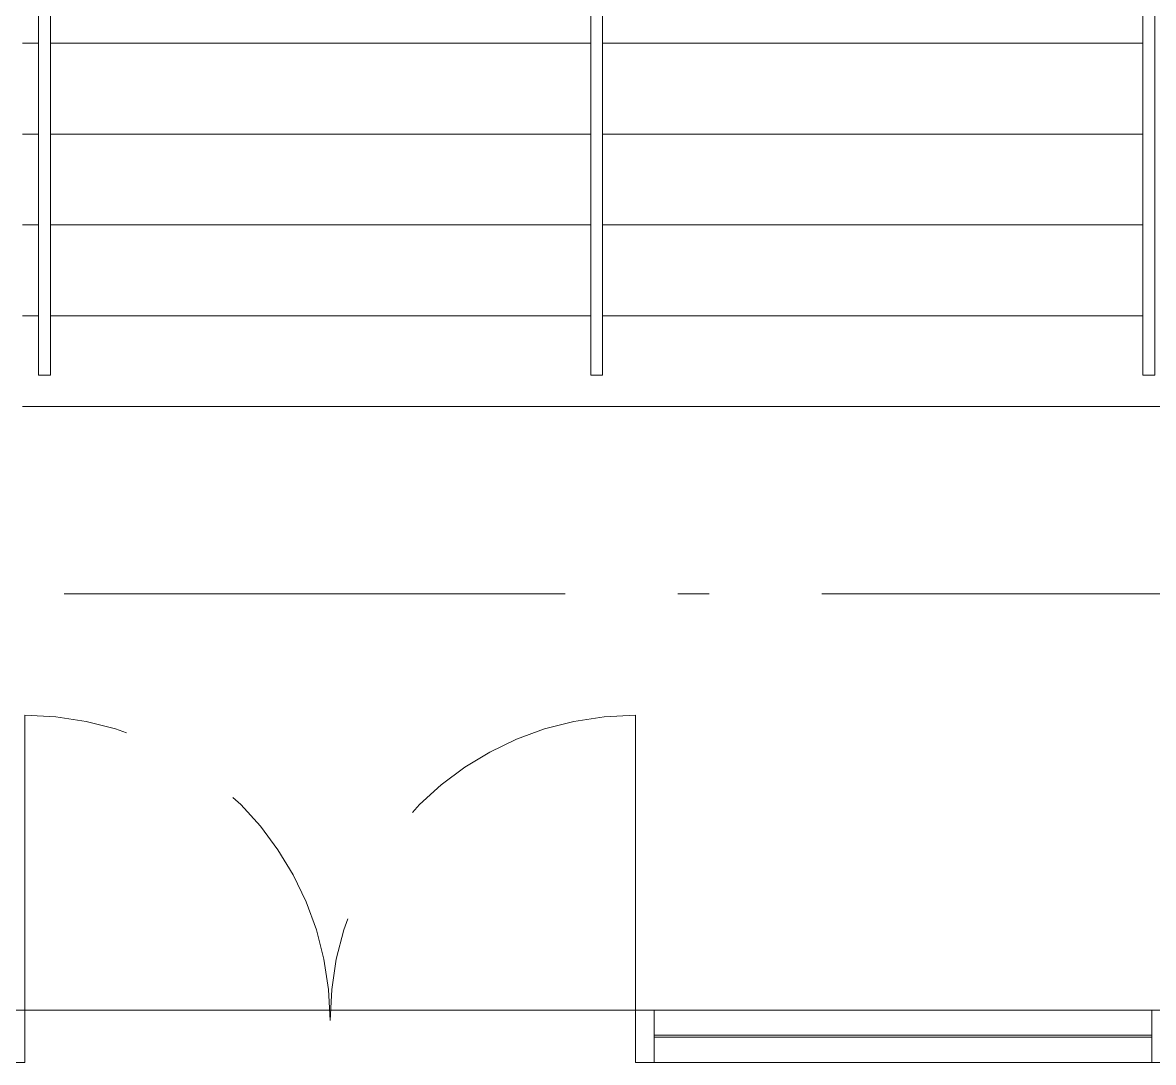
# Model space of a CAD drawing. Header units: metres. Extents: x -55 to 260, y -121 to 64.
# Drawn here: x 2.042 to 5.655, y 13.745 to 17.066 of the extents above; entities that cross this region are included whole.
import ezdxf

# ---------------------------------------------------------------- set-up
doc = ezdxf.new("R2010")
doc.units = ezdxf.units.M
doc.linetypes.add('01_Grid', pattern=[2.32, 1.6, -0.36, 0, -0.36])
doc.linetypes.add('04_Proyection', pattern=[1.2, 0.8, -0.4])
for name, color, linetype, lineweight in [('0-1', 7, 'Continuous', 5), ('03EJES-1', 1, '01_Grid', 5), ('11PUER-1', 253, 'Continuous', 5), ('11PUER-2', 253, '04_Proyection', 5), ('13CIVERT-1', 253, 'Continuous', 5), ('26VENT-1', 253, 'Continuous', 5), ('26VENT-2', 133, 'Continuous', 5), ('26VENT-3', 213, 'Continuous', 9), ('46BANQ-1', 253, 'Continuous', 5), ('55BARANDAL-1', 253, 'Continuous', 5)]:
    doc.layers.add(name, color=color, linetype=linetype, lineweight=lineweight)

# ---------------------------------------------------------------- blocks, each defined once
blk = doc.blocks.new('Curtain Wall - Dbl - T1 - T1 - 6_x7_-7854489-A1 _ A700')
at = {"layer": '11PUER-1'}
for p, q in [((-0.9755, 0.05), (-0.9755, 1.0255)), ((0.9755, 0.05), (0.9755, 1.0255))]:
    blk.add_line(p, q, dxfattribs=at)
at = {"layer": '11PUER-2'}
for centre, start, end in [((-0.9755, 0.05), 360, 90), ((0.9755, 0.05), 90, 180)]:
    blk.add_arc(centre, 0.9755, start, end, dxfattribs=at)
blk = doc.blocks.new('System Panel - Glazed - Clear-7854488-A1 _ A700')
at = {"layer": '26VENT-2'}
for p, q in [((0.795, 0.003), (-0.795, 0.003)), ((-0.795, 0.003), (-0.795, -0.003)), ((0.795, -0.003), (0.795, 0.003)), ((-0.795, -0.003), (0.795, -0.003))]:
    blk.add_line(p, q, dxfattribs=at)
blk = doc.blocks.new('Rectangular Mullion - 60x167-7423848-A1 _ A700')
at = {"layer": '26VENT-1'}
for p, q in [((1.989, 13.912), (0.399, 13.912)), ((1.989, 13.745), (0.399, 13.745))]:
    blk.add_line(p, q, dxfattribs=at)
blk = doc.blocks.new('Rectangular Mullion - 60x167-7854493-A1 _ A700')
at = {"layer": '26VENT-3'}
for p, q in [((-0.06, 0.0835), (0, 0.0835)), ((-0.06, -0.0835), (-0.06, 0.0835)), ((0, 0.0835), (0, -0.0835)), ((0, -0.0835), (-0.06, -0.0835))]:
    blk.add_line(p, q, dxfattribs=at)
blk = doc.blocks.new('Rectangular Mullion - 60x167-7854486-A1 _ A700')
at = {"layer": '26VENT-3'}
for p, q in [((-0.03, 0.0835), (0.03, 0.0835)), ((-0.03, -0.0835), (-0.03, 0.0835)), ((0.03, 0.0835), (0.03, -0.0835)), ((0.03, -0.0835), (-0.03, -0.0835))]:
    blk.add_line(p, q, dxfattribs=at)
blk = doc.blocks.new('Railing - Railing-7164561-A1 _ A700')
at = {"layer": '55BARANDAL-1'}
for p, q in [((3.8571, 18.6399), (3.8952, 18.6399)), ((3.8571, 18.6399), (3.8571, 15.9399)), ((3.8952, 18.6399), (3.8952, 15.9399)), ((3.8952, 15.9399), (3.8571, 15.9399))]:
    blk.add_line(p, q, dxfattribs=at)
blk = doc.blocks.new('Handrail Type - Handrail_Internal_-7165883-A1 _ A700')
at = {"layer": '55BARANDAL-1'}
for p, q in [((5.6211, 18.6399), (5.6211, 15.9399)), ((5.6352, 18.6399), (5.6402, 18.6399)), ((5.6592, 15.9399), (5.6592, 18.6399)), ((5.6402, 15.9399), (5.6352, 15.9399))]:
    blk.add_line(p, q, dxfattribs=at)
at = {"layer": '55BARANDAL-1', "flags": 128}
for points in [[(5.6211, 18.6399), (5.6217, 18.6399), (5.6237, 18.6399), (5.6267, 18.6399), (5.6306, 18.6399), (5.6352, 18.6399)], [(5.6402, 18.6399), (5.6451, 18.6399), (5.6497, 18.6399), (5.6536, 18.6399), (5.6566, 18.6399), (5.6586, 18.6399), (5.6592, 18.6399)], [(5.6352, 15.9399), (5.6306, 15.9399), (5.6267, 15.9399), (5.6237, 15.9399), (5.6217, 15.9399), (5.6211, 15.9399)], [(5.6592, 15.9399), (5.6586, 15.9399), (5.6566, 15.9399), (5.6536, 15.9399), (5.6497, 15.9399), (5.6451, 15.9399), (5.6402, 15.9399)]]:
    blk.add_lwpolyline(points, dxfattribs=at)
blk = doc.blocks.new('Handrail Type - Handrail_Internal_-V39-A1 _ A700')
at = {"layer": '55BARANDAL-1'}
for p, q in [((5.6211, 18.6399), (5.6211, 15.9399)), ((5.6592, 18.6228), (5.6592, 17.9814)), ((5.6592, 17.9478), (5.6592, 17.3064)), ((5.6592, 17.2728), (5.6592, 16.6314)), ((5.6592, 16.5978), (5.6592, 15.9564))]:
    blk.add_line(p, q, dxfattribs=at)
blk = doc.blocks.new('Railing - Railing-7458748-A1 _ A700')
at = {"layer": '55BARANDAL-1'}
for p, q in [((2.093, 18.6399), (2.1311, 18.6399)), ((2.093, 18.6399), (2.093, 15.9399)), ((2.1311, 18.6399), (2.1311, 15.9399)), ((2.1311, 15.9399), (2.093, 15.9399))]:
    blk.add_line(p, q, dxfattribs=at)
blk = doc.blocks.new('22011_AR_rvt-1-A1 _ A700')
at = {"layer": '13CIVERT-1'}
for p, q in [((2.093, 16.9999), (2.0422, 16.9999)), ((2.093, 16.9999), (2.0422, 16.9999)), ((3.8571, 16.9999), (2.1311, 16.9999)), ((3.8571, 16.9999), (2.1311, 16.9999)), ((5.6211, 16.9999), (3.8952, 16.9999)), ((5.6211, 16.9999), (3.8952, 16.9999)), ((2.093, 16.7099), (2.0422, 16.7099)), ((2.093, 16.7099), (2.0422, 16.7099)), ((3.8571, 16.7099), (2.1311, 16.7099)), ((3.8571, 16.7099), (2.1311, 16.7099)), ((5.6211, 16.7099), (3.8952, 16.7099)), ((5.6211, 16.7099), (3.8952, 16.7099)), ((2.093, 16.4199), (2.0422, 16.4199)), ((2.093, 16.4199), (2.0422, 16.4199)), ((3.8571, 16.4199), (2.1311, 16.4199)), ((3.8571, 16.4199), (2.1311, 16.4199)), ((5.6211, 16.4199), (3.8952, 16.4199)), ((5.6211, 16.4199), (3.8952, 16.4199)), ((2.093, 16.1299), (2.0422, 16.1299)), ((2.093, 16.1299), (2.0422, 16.1299)), ((3.8571, 16.1299), (2.1311, 16.1299)), ((3.8571, 16.1299), (2.1311, 16.1299)), ((5.6211, 16.1299), (3.8952, 16.1299)), ((5.6211, 16.1299), (3.8952, 16.1299)), ((5.71, 15.8399), (2.0422, 15.8399))]:
    blk.add_line(p, q, dxfattribs=at)
at = {"layer": '46BANQ-1'}
for p, q in [((5.71, 15.8399), (2.0422, 15.8399)), ((4, 13.912), (2.049, 13.912)), ((2.049, 13.912), (4, 13.912))]:
    blk.add_line(p, q, dxfattribs=at)
at = {"layer": '11PUER-1'}
blk.add_blockref('Curtain Wall - Dbl - T1 - T1 - 6_x7_-7854489-A1 _ A700', (3.0245, 13.8285), dxfattribs=at)
at = {"layer": '26VENT-1', "extrusion": (0, 0, -1), "rotation": 180}
for name, p in [('Rectangular Mullion - 60x167-7854486-A1 _ A700', (-2.019, 13.8285)), ('Rectangular Mullion - 60x167-7854486-A1 _ A700', (-4.03, 13.8285)), ('Rectangular Mullion - 60x167-7854493-A1 _ A700', (-5.71, 13.8285))]:
    blk.add_blockref(name, p, dxfattribs=at)
at = {"layer": '26VENT-1'}
for name, p in [('Rectangular Mullion - 60x167-7423848-A1 _ A700', (3.661, 0)), ('System Panel - Glazed - Clear-7854488-A1 _ A700', (4.855, 13.8285))]:
    blk.add_blockref(name, p, dxfattribs=at)
at = {"layer": '55BARANDAL-1'}
for name in ['Railing - Railing-7458748-A1 _ A700', 'Railing - Railing-7164561-A1 _ A700', 'Handrail Type - Handrail_Internal_-7165883-A1 _ A700', 'Handrail Type - Handrail_Internal_-V39-A1 _ A700']:
    blk.add_blockref(name, (0, 0), dxfattribs=at)
blk = doc.blocks.new('Handrail Type - Handrail_Internal_-V444-A1 _ A700')
at = {"layer": '55BARANDAL-1'}
for p, q in [((5.6211, 18.6399), (5.6211, 15.9399)), ((5.6402, 18.6399), (5.6451, 18.6399)), ((5.6592, 15.9399), (5.6592, 18.6399)), ((5.6451, 15.9399), (5.6402, 15.9399))]:
    blk.add_line(p, q, dxfattribs=at)
at = {"layer": '55BARANDAL-1', "flags": 128}
for points in [[(5.6211, 18.6399), (5.6217, 18.6399), (5.6237, 18.6399), (5.6267, 18.6399), (5.6306, 18.6399), (5.6352, 18.6399), (5.6402, 18.6399)], [(5.6451, 18.6399), (5.6497, 18.6399), (5.6536, 18.6399), (5.6566, 18.6399), (5.6586, 18.6399), (5.6592, 18.6399)], [(5.6402, 15.9399), (5.6352, 15.9399), (5.6306, 15.9399), (5.6267, 15.9399), (5.6237, 15.9399), (5.6217, 15.9399), (5.6211, 15.9399)], [(5.6592, 15.9399), (5.6586, 15.9399), (5.6566, 15.9399), (5.6536, 15.9399), (5.6497, 15.9399), (5.6451, 15.9399)]]:
    blk.add_lwpolyline(points, dxfattribs=at)
blk = doc.blocks.new('22011_AR_rvt-2-A1 _ A700')
at = {"layer": '13CIVERT-1'}
for p, q in [((2.093, 16.9999), (2.0422, 16.9999)), ((2.093, 16.9999), (2.0422, 16.9999)), ((3.8571, 16.9999), (2.1311, 16.9999)), ((3.8571, 16.9999), (2.1311, 16.9999)), ((5.6211, 16.9999), (3.8952, 16.9999)), ((5.6211, 16.9999), (3.8952, 16.9999)), ((2.093, 16.7099), (2.0422, 16.7099)), ((2.093, 16.7099), (2.0422, 16.7099)), ((3.8571, 16.7099), (2.1311, 16.7099)), ((3.8571, 16.7099), (2.1311, 16.7099)), ((5.6211, 16.7099), (3.8952, 16.7099)), ((5.6211, 16.7099), (3.8952, 16.7099)), ((2.093, 16.4199), (2.0422, 16.4199)), ((2.093, 16.4199), (2.0422, 16.4199)), ((3.8571, 16.4199), (2.1311, 16.4199)), ((3.8571, 16.4199), (2.1311, 16.4199)), ((5.6211, 16.4199), (3.8952, 16.4199)), ((5.6211, 16.4199), (3.8952, 16.4199)), ((2.093, 16.1299), (2.0422, 16.1299)), ((2.093, 16.1299), (2.0422, 16.1299)), ((3.8571, 16.1299), (2.1311, 16.1299)), ((3.8571, 16.1299), (2.1311, 16.1299)), ((5.6211, 16.1299), (3.8952, 16.1299)), ((5.6211, 16.1299), (3.8952, 16.1299)), ((5.71, 15.8399), (2.0422, 15.8399))]:
    blk.add_line(p, q, dxfattribs=at)
at = {"layer": '46BANQ-1'}
for p, q in [((5.71, 15.8399), (2.0422, 15.8399)), ((4, 13.912), (2.049, 13.912)), ((2.049, 13.912), (4, 13.912))]:
    blk.add_line(p, q, dxfattribs=at)
at = {"layer": '11PUER-1'}
blk.add_blockref('Curtain Wall - Dbl - T1 - T1 - 6_x7_-7854489-A1 _ A700', (3.0245, 13.8285), dxfattribs=at)
at = {"layer": '26VENT-1', "extrusion": (0, 0, -1), "rotation": 180}
for name, p in [('Rectangular Mullion - 60x167-7854486-A1 _ A700', (-2.019, 13.8285)), ('Rectangular Mullion - 60x167-7854486-A1 _ A700', (-4.03, 13.8285)), ('Rectangular Mullion - 60x167-7854493-A1 _ A700', (-5.71, 13.8285))]:
    blk.add_blockref(name, p, dxfattribs=at)
at = {"layer": '26VENT-1'}
for name, p in [('Rectangular Mullion - 60x167-7423848-A1 _ A700', (3.661, 0)), ('System Panel - Glazed - Clear-7854488-A1 _ A700', (4.855, 13.8285))]:
    blk.add_blockref(name, p, dxfattribs=at)
at = {"layer": '55BARANDAL-1'}
for name in ['Railing - Railing-7458748-A1 _ A700', 'Railing - Railing-7164561-A1 _ A700', 'Handrail Type - Handrail_Internal_-V444-A1 _ A700', 'Handrail Type - Handrail_Internal_-V39-A1 _ A700']:
    blk.add_blockref(name, (0, 0), dxfattribs=at)

msp = doc.modelspace()

# ---------------------------------------------------------------- linework, layer by layer
at = {"layer": '03EJES-1'}
msp.add_line((255.455, 15.241), (-51.4051, 15.241), dxfattribs=at)

# ---------------------------------------------------------------- block references
at = {"layer": '0-1'}
for name in ['22011_AR_rvt-2-A1 _ A700', '22011_AR_rvt-1-A1 _ A700']:
    msp.add_blockref(name, (0, 0), dxfattribs=at)

doc.saveas('drawing.dxf')
